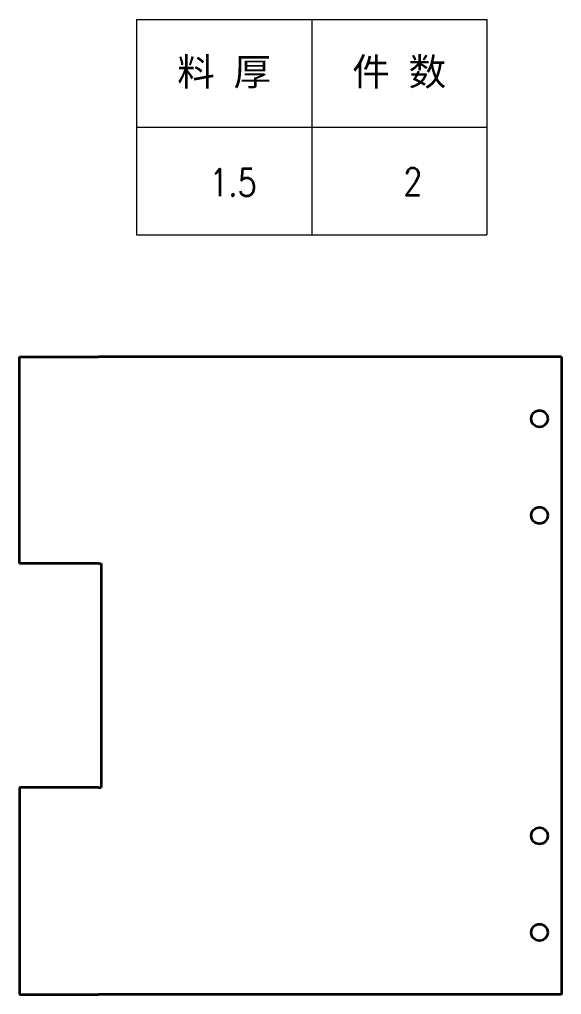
# Model space of a CAD drawing. Header units: millimetres. Extents: x 1333 to 142399, y -42879 to -5704.
# Drawn here: x 72645.7 to 72842.3, y -8040.9 to -7687.4 of the extents above; entities that cross this region are included whole.
import ezdxf
from ezdxf.enums import TextEntityAlignment as Align

# ---------------------------------------------------------------- set-up
doc = ezdxf.new("R2010")
doc.units = ezdxf.units.MM
doc.header["$LTSCALE"] = 0.5
doc.layers.add('DRAWING', color=7, linetype='Continuous', lineweight=35)
doc.layers.add('标注线', color=3, linetype='Continuous', lineweight=18)
doc.styles.add('DIM', font='romans.shx', dxfattribs={"width": 0.8, "bigfont": 'bigfont.shx'})
doc.styles.get("Standard").update_dxf_attribs({"font": 'simplex.shx'})

# ---------------------------------------------------------------- blocks, each defined once
blk = doc.blocks.new('*T234')
at = {"color": 0, "linetype": 'ByBlock', "lineweight": -2, "transparency": 16777216}
for p, q in [((0, 0), (127, 0)), ((0, 0), (0, -78)), ((63.5, 0), (63.5, -78)), ((127, 0), (127, -78)), ((0, -39), (127, -39)), ((0, -78), (127, -78))]:
    blk.add_line(p, q, dxfattribs=at)
at = {"color": 0, "transparency": 16777216, "char_height": 10, "width": 60.5, "attachment_point": 5}
for s, insert in [('{\\fSimSun|b0|i0|c134|p2;料 厚}', (31.75, -19.5)), ('{\\fSimSun|b0|i0|c134|p2;件 数}', (95.25, -19.5))]:
    blk.add_mtext(s, dxfattribs=dict(at, insert=insert))
blk = doc.blocks.new('拆图参数')
blk.add_blockref('*T234', (-63.5, 78))
at = {"style": 'DIM', "width": 0.8}
blk.add_attdef('6', text='', height=10, dxfattribs=at).set_placement((-37.13, 18.91), align=Align.MIDDLE_LEFT)
blk.add_attdef('1', text='', height=10, dxfattribs=at).set_placement((36.65, 19.27), align=Align.MIDDLE_CENTER)

msp = doc.modelspace()

# ---------------------------------------------------------------- linework, layer by layer
at = {"layer": 'DRAWING', "ltscale": 0.05}
for p, q in [((72645.712, -7809.673), (72674.312, -7809.673)), ((72674.312, -7884.673), (72645.712, -7884.673)), ((72675.312, -7884.673), (72675.312, -7965.873)), ((72674.312, -7965.873), (72645.712, -7965.873)), ((72645.712, -8040.873), (72674.312, -8040.873))]:
    msp.add_line(p, q, dxfattribs=at)
at = {"layer": 'DRAWING'}
for p, q in [((72645.712, -7884.673), (72645.712, -7809.673)), ((72842.312, -7809.673), (72674.312, -7809.673)), ((72842.312, -7809.673), (72842.312, -8040.873)), ((72645.712, -7965.873), (72645.712, -8040.873)), ((72842.312, -8040.873), (72674.312, -8040.873))]:
    msp.add_line(p, q, dxfattribs=at)
at = {"layer": 'DRAWING', "ltscale": 0.025}
for p, q in [((72674.312, -7884.673), (72675.312, -7884.673)), ((72674.312, -7965.873), (72675.312, -7965.873))]:
    msp.add_line(p, q, dxfattribs=at)
at = {"layer": 'DRAWING'}
for centre in [(72834.312, -7832.173), (72834.312, -7867.173), (72834.312, -7983.373), (72834.312, -8018.373)]:
    msp.add_circle(centre, 3, dxfattribs=at)

# ---------------------------------------------------------------- block references
at = {"layer": '标注线'}
msp.add_blockref('拆图参数', (72751.703, -7765.447), dxfattribs=at).add_auto_attribs({'1': '2', '6': '1.5'})

doc.saveas('drawing.dxf')
